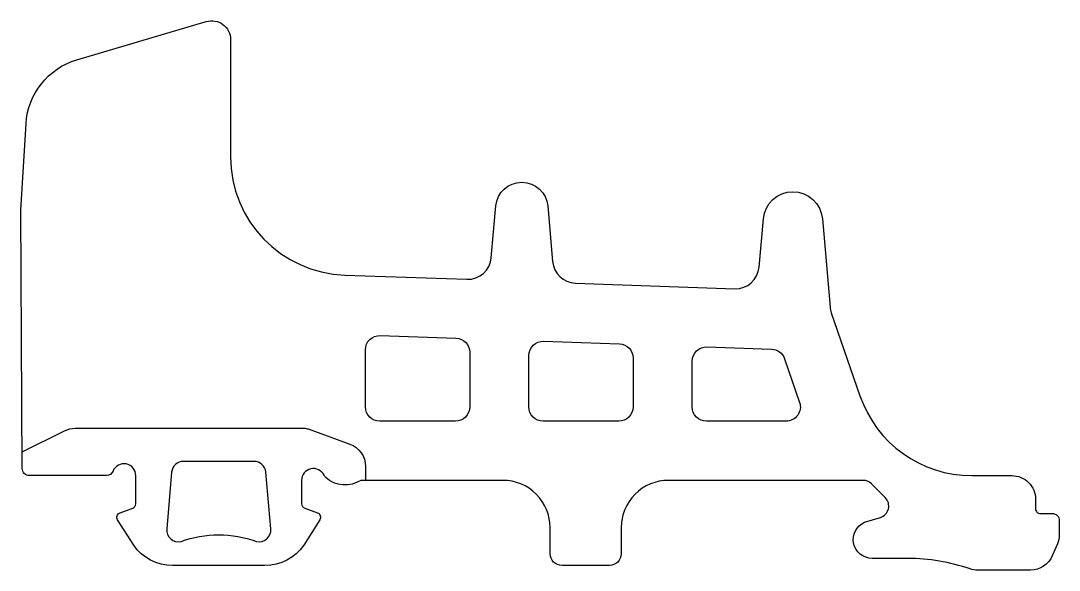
# Model space of a CAD drawing. Extents: x -1.4 to 42.5, y -4 to 19.2.
import ezdxf

# ---------------------------------------------------------------- set-up
doc = ezdxf.new("R2010")
doc.units = 0
doc.header["$LTSCALE"] = 0.5

msp = doc.modelspace()

# ---------------------------------------------------------------- linework, layer by layer
for points in [[(-1.137, 14.879, -0.315299), (1.006, 17.572), (6.473, 19.192, -0.501311), (7.5, 18.425), (7.5, 13.473, 0.404026), (12.326, 8.476), (17.482, 8.296, 0.39896), (18.513, 9.208), (18.704, 11.396, -0.916331), (20.896, 11.396), (21.101, 9.048, 0.378866), (22.063, 8.136), (28.795, 7.901, 0.39896), (29.826, 8.813), (30.005, 10.859, -0.916331), (32.495, 10.859), (32.822, 7.122, 0.061163), (32.873, 6.884), (34.082, 3.372, 0.320103), (38.81, 0), (40.5, 0, -0.414214), (41.5, -1), (41.5, -1.4, 0.414214), (41.7, -1.6), (42.2, -1.6, -0.414214), (42.5, -1.9), (42.5, -2.497, -0.100695), (42.421, -2.887), (42.207, -3.391, -0.300966), (41.286, -4), (39.061, -4, -0.08392), (38.732, -3.944, 0.08392), (36.103, -3.5), (34.6, -3.5, -0.814201), (34.282, -1.966), (34.946, -1.764, 0.566135), (35.154, -0.932), (34.568, -0.346, 0.198912), (34.215, -0.2), (26, -0.2, 0.414214), (24, -2.2), (24, -3.3, -0.414214), (23.5, -3.8), (21.5, -3.8, -0.414214), (21, -3.3), (21, -2.2, 0.414214), (19, -0.2), (13, -0.2, -0.346717), (11.519, -0.079, -0.095559), (11.452, 0.013, 0.800908), (10.5, -0.2), (10.5, -1.187, 0.315299), (10.632, -1.375), (11.168, -1.57, -0.477801), (11.269, -1.865), (10.592, -2.947, -0.244698), (8.954, -3.8), (5.046, -3.8, -0.244698), (3.408, -2.947), (2.731, -1.865), (2.731, -1.865, -0.477801), (2.832, -1.57), (3.368, -1.375, 0.315299), (3.5, -1.187), (3.5, 0, 0.824158), (2.536, 0.188, -0.305615), (2.258, 0), (-1, 0, -0.414214), (-1.3, 0.3), (-1.36, 11.221)], [(13.2, 2.9), (13.2, 5.322, -0.424475), (13.821, 5.922), (17.021, 5.81, -0.404026), (17.6, 5.211), (17.6, 2.9, -0.414214), (17, 2.3), (13.8, 2.3, -0.414214)], [(20.1, 2.9), (20.1, 5.081, -0.424475), (20.721, 5.681), (23.921, 5.569, -0.404026), (24.5, 4.97), (24.5, 2.9, -0.414214), (23.9, 2.3), (20.7, 2.3, -0.414214)], [(30.966, 2.3), (27.6, 2.3, -0.414214), (27, 2.9), (27, 4.84, -0.424475), (27.621, 5.44), (30.352, 5.345, -0.310508), (30.898, 4.94), (31.533, 3.095, -0.515034)], [(4.802, -2.256), (4.802, -2.256, 0.50777), (5.41, -2.788, -0.180982), (8.59, -2.788, 0.50777), (9.198, -2.256), (8.988, 0.144, 0.388879), (8.49, 0.6), (5.51, 0.6, 0.388879), (5.012, 0.144)]]:
    msp.add_lwpolyline(points, format="xyb", close=True)
msp.add_lwpolyline([(-1.3, 1), (0.489, 1.894, -0.116434), (0.936, 2), (10.612, 2, -0.087489), (10.783, 1.97), (12.542, 1.33, -0.315299), (13.2, 0.39), (13.2, -0.2)], format="xyb")

doc.saveas('drawing.dxf')
